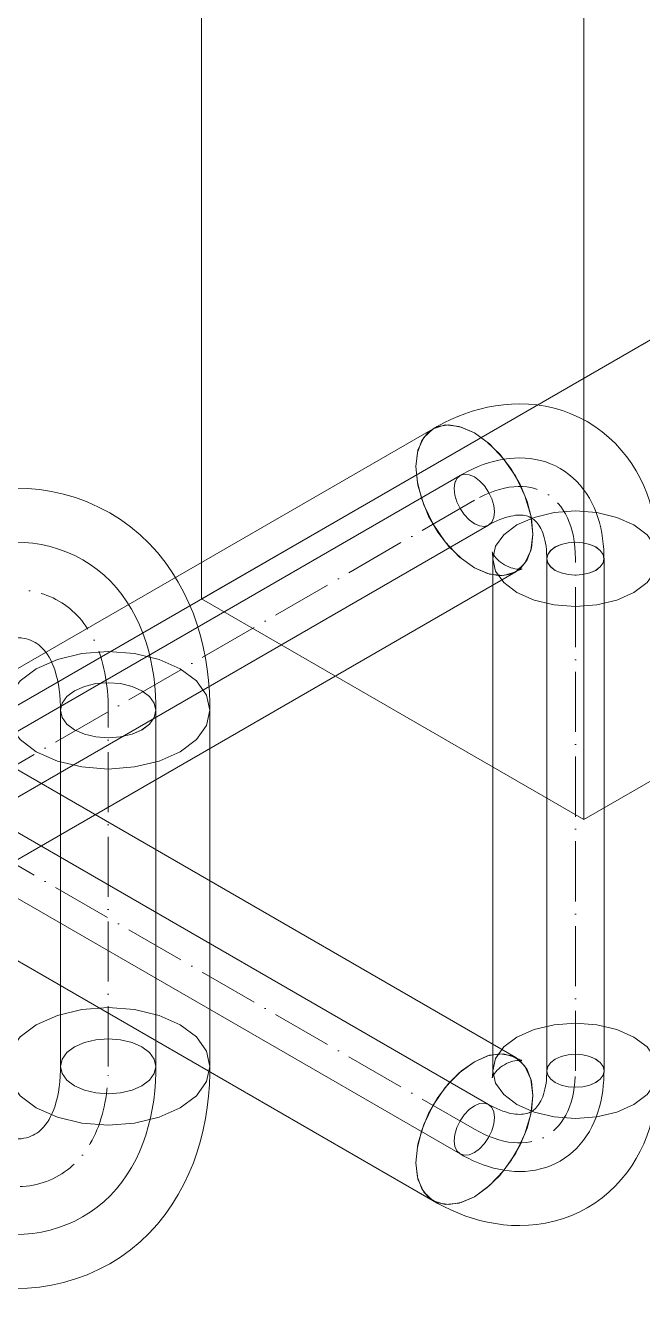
# Model space of a CAD drawing. Header units: millimetres. Extents: x -88595 to 880822, y -1054509 to -148035.
# Drawn here: x 385373.1 to 385475.7, y -313302.5 to -313088.8 of the extents above; entities that cross this region are included whole.
import ezdxf

# ---------------------------------------------------------------- set-up
doc = ezdxf.new("R2010")
doc.units = ezdxf.units.MM
doc.linetypes.add('$12$ADSK_Осевая', pattern=[14, 10, -2, 0, -2])
doc.linetypes.add('$13$ADSK_Осевая', pattern=[14, 10, -2, 0, -2])
for name, color, linetype, lineweight in [('Изоляция', 7, 'Continuous', 18), ('Оборудование', 7, 'Continuous', 18), ('Трубопровод', 7, 'Continuous', 18), ('Трубопроводы', 7, 'Continuous', 18)]:
    doc.layers.add(name, color=color, linetype=linetype, lineweight=lineweight)

# ---------------------------------------------------------------- blocks, each defined once
blk = doc.blocks.new('$0$ADSK_Канальный блок кондиционера1 - AD242MJERAB-3267365-В_ОВ3_3')
at = {"layer": 'Оборудование'}
for p, q in [((18307.41, 12376.67), (18307.41, 12172.55)), ((18371.05, 12135.81), (18371.05, 12339.93)), ((18510.35, 12289.72), (18017.5, 12005.17)), ((18307.41, 12172.55), (18448.83, 12254.2)), ((18512.47, 12217.46), (18371.05, 12135.81)), ((18371.05, 12135.81), (18307.41, 12172.55))]:
    blk.add_line(p, q, dxfattribs=at)
blk = doc.blocks.new('$0$ADSK_МедьПайка_Отвод-гнутая труба - Отвод _гнутая труба_-V82-В_ОВ3_3')
at = {"layer": 'Трубопроводы', "color": 190, "true_color": 0x8000ff}
for points in [[(22891.75, 14708.74, 0), (22891, 14708.17, 0), (22890.52, 14707.5, 0), (22890.36, 14706.79, 0), (22890.52, 14706.08, 0), (22891, 14705.42, 0), (22891.75, 14704.85, 0), (22892.74, 14704.41, 0), (22893.89, 14704.14, 0), (22895.12, 14704.04, 0), (22896.35, 14704.14, 0), (22897.5, 14704.41, 0), (22898.48, 14704.85, 0)], [(22898.48, 14704.85, 0), (22899.24, 14705.42, 0), (22899.72, 14706.08, 0), (22899.88, 14706.79, 0), (22899.72, 14707.5, 0), (22899.24, 14708.17, 0), (22898.48, 14708.74, 0), (22897.5, 14709.17, 0), (22896.35, 14709.45, 0), (22895.12, 14709.54, 0), (22893.89, 14709.45, 0), (22892.74, 14709.17, 0), (22891.75, 14708.74, 0)], [(22887.81, 14700.02, 0), (22888, 14700.14, 0), (22888.18, 14700.27, 0), (22888.36, 14700.42, 0), (22888.53, 14700.58, 0), (22888.7, 14700.77, 0), (22888.88, 14700.99, 0), (22889.05, 14701.23, 0), (22889.21, 14701.5, 0), (22889.37, 14701.79, 0), (22889.53, 14702.12, 0), (22889.67, 14702.48, 0), (22889.81, 14702.87, 0), (22889.94, 14703.29, 0), (22890.05, 14703.74, 0), (22890.14, 14704.22, 0), (22890.22, 14704.72, 0), (22890.29, 14705.26, 0), (22890.33, 14705.82, 0), (22890.35, 14706.41, 0), (22890.36, 14706.79, 0)], [(22892.57, 14691.77, 0), (22893.31, 14692.24, 0), (22894.03, 14692.76, 0), (22894.7, 14693.32, 0), (22895.33, 14693.93, 0), (22895.93, 14694.57, 0), (22896.48, 14695.25, 0), (22896.98, 14695.97, 0), (22897.44, 14696.71, 0), (22897.86, 14697.49, 0), (22898.24, 14698.28, 0), (22898.57, 14699.1, 0), (22898.87, 14699.93, 0), (22899.12, 14700.78, 0), (22899.34, 14701.65, 0), (22899.51, 14702.54, 0), (22899.66, 14703.43, 0), (22899.76, 14704.34, 0), (22899.83, 14705.26, 0), (22899.87, 14706.2, 0), (22899.88, 14706.79, 0)], [(22878.29, 14693.19, 0), (22877.42, 14692.82, 0), (22876.61, 14692.74, 0), (22875.91, 14692.95, 0), (22875.37, 14693.45, 0), (22875.04, 14694.19, 0), (22874.92, 14695.13, 0), (22875.04, 14696.2, 0), (22875.37, 14697.34, 0), (22875.91, 14698.45, 0), (22876.61, 14699.47, 0), (22877.42, 14700.33, 0), (22878.29, 14700.96, 0)], [(22878.29, 14700.96, 0), (22879.16, 14701.33, 0), (22879.97, 14701.41, 0), (22880.67, 14701.2, 0), (22881.2, 14700.7, 0), (22881.54, 14699.96, 0), (22881.65, 14699.02, 0), (22881.54, 14697.95, 0), (22881.2, 14696.82, 0), (22880.67, 14695.7, 0), (22879.97, 14694.68, 0), (22879.16, 14693.82, 0), (22878.29, 14693.19, 0)], [(22887.81, 14700.02, 0), (22887.61, 14699.92, 0), (22887.41, 14699.82, 0), (22887.19, 14699.74, 0), (22886.96, 14699.68, 0), (22886.71, 14699.62, 0), (22886.44, 14699.58, 0), (22886.14, 14699.55, 0), (22885.83, 14699.54, 0), (22885.49, 14699.55, 0), (22885.13, 14699.58, 0), (22884.75, 14699.63, 0), (22884.34, 14699.71, 0), (22883.92, 14699.81, 0), (22883.47, 14699.94, 0), (22883.01, 14700.1, 0), (22882.53, 14700.28, 0), (22882.03, 14700.49, 0), (22881.52, 14700.74, 0), (22881, 14701.01, 0), (22880.67, 14701.2, 0)], [(22892.57, 14691.77, 0), (22891.79, 14691.36, 0), (22890.99, 14691, 0), (22890.17, 14690.7, 0), (22889.32, 14690.45, 0), (22888.47, 14690.27, 0), (22887.6, 14690.13, 0), (22886.73, 14690.05, 0), (22885.85, 14690.02, 0), (22884.98, 14690.05, 0), (22884.1, 14690.12, 0), (22883.23, 14690.24, 0), (22882.36, 14690.4, 0), (22881.49, 14690.6, 0), (22880.63, 14690.85, 0), (22879.78, 14691.14, 0), (22878.93, 14691.47, 0), (22878.09, 14691.83, 0), (22877.25, 14692.23, 0), (22876.43, 14692.66, 0), (22875.91, 14692.95, 0)]]:
    blk.add_polyline3d(points, dxfattribs=at)
blk = doc.blocks.new('$0$ADSK_МедьПайка_Отвод-гнутая труба - Отвод _гнутая труба_-V83-В_ОВ3_3')
at = {"layer": 'Трубопроводы', "color": 134, "true_color": 0x00a6a6}
for points in [[(22811.72, 14710.77, 0), (22810.46, 14709.82, 0), (22809.67, 14708.71, 0), (22809.4, 14707.53, 0), (22809.67, 14706.34, 0), (22810.46, 14705.23, 0), (22811.72, 14704.29, 0), (22813.37, 14703.56, 0), (22815.28, 14703.1, 0), (22817.34, 14702.94, 0), (22819.39, 14703.1, 0), (22821.31, 14703.56, 0), (22822.95, 14704.29, 0)], [(22822.95, 14704.29, 0), (22824.21, 14705.23, 0), (22825.01, 14706.34, 0), (22825.28, 14707.53, 0), (22825.01, 14708.71, 0), (22824.21, 14709.82, 0), (22822.95, 14710.77, 0), (22821.31, 14711.5, 0), (22819.39, 14711.95, 0), (22817.34, 14712.11, 0), (22815.28, 14711.95, 0), (22813.37, 14711.5, 0), (22811.72, 14710.77, 0)], [(22805.14, 14696.23, 0), (22805.46, 14696.42, 0), (22805.76, 14696.64, 0), (22806.06, 14696.89, 0), (22806.35, 14697.17, 0), (22806.64, 14697.49, 0), (22806.92, 14697.84, 0), (22807.21, 14698.24, 0), (22807.48, 14698.69, 0), (22807.75, 14699.19, 0), (22808.01, 14699.73, 0), (22808.26, 14700.33, 0), (22808.48, 14700.98, 0), (22808.69, 14701.68, 0), (22808.88, 14702.43, 0), (22809.04, 14703.23, 0), (22809.17, 14704.08, 0), (22809.28, 14704.97, 0), (22809.35, 14705.91, 0), (22809.39, 14706.89, 0), (22809.4, 14707.53, 0)], [(22813.08, 14682.48, 0), (22814.33, 14683.25, 0), (22815.51, 14684.11, 0), (22816.64, 14685.05, 0), (22817.7, 14686.06, 0), (22818.69, 14687.14, 0), (22819.6, 14688.28, 0), (22820.45, 14689.47, 0), (22821.22, 14690.72, 0), (22821.92, 14692, 0), (22822.54, 14693.33, 0), (22823.1, 14694.69, 0), (22823.59, 14696.08, 0), (22824.01, 14697.51, 0), (22824.37, 14698.95, 0), (22824.67, 14700.43, 0), (22824.91, 14701.93, 0), (22825.08, 14703.44, 0), (22825.2, 14704.98, 0), (22825.27, 14706.53, 0), (22825.28, 14707.53, 0)], [(22789.26, 14684.84, 0), (22787.81, 14684.22, 0), (22786.46, 14684.08, 0), (22785.29, 14684.44, 0), (22784.4, 14685.27, 0), (22783.84, 14686.51, 0), (22783.65, 14688.08, 0), (22783.84, 14689.87, 0), (22784.4, 14691.75, 0), (22785.29, 14693.61, 0), (22786.46, 14695.31, 0), (22787.81, 14696.74, 0), (22789.26, 14697.8, 0)], [(22789.26, 14697.8, 0), (22790.72, 14698.42, 0), (22792.07, 14698.55, 0), (22793.23, 14698.2, 0), (22794.13, 14697.37, 0), (22794.69, 14696.13, 0), (22794.88, 14694.56, 0), (22794.69, 14692.77, 0), (22794.13, 14690.89, 0), (22793.23, 14689.03, 0), (22792.07, 14687.33, 0), (22790.72, 14685.9, 0), (22789.26, 14684.84, 0)], [(22805.14, 14696.23, 0), (22804.82, 14696.06, 0), (22804.48, 14695.9, 0), (22804.11, 14695.77, 0), (22803.73, 14695.66, 0), (22803.31, 14695.56, 0), (22802.86, 14695.49, 0), (22802.37, 14695.45, 0), (22801.84, 14695.43, 0), (22801.28, 14695.45, 0), (22800.68, 14695.5, 0), (22800.04, 14695.58, 0), (22799.36, 14695.71, 0), (22798.65, 14695.88, 0), (22797.91, 14696.1, 0), (22797.13, 14696.36, 0), (22796.33, 14696.66, 0), (22795.51, 14697.02, 0), (22794.66, 14697.43, 0), (22793.79, 14697.88, 0), (22793.23, 14698.2, 0)], [(22813.08, 14682.48, 0), (22811.79, 14681.79, 0), (22810.45, 14681.19, 0), (22809.08, 14680.69, 0), (22807.67, 14680.28, 0), (22806.24, 14679.96, 0), (22804.8, 14679.73, 0), (22803.34, 14679.6, 0), (22801.88, 14679.55, 0), (22800.42, 14679.59, 0), (22798.96, 14679.71, 0), (22797.5, 14679.91, 0), (22796.05, 14680.18, 0), (22794.6, 14680.53, 0), (22793.17, 14680.94, 0), (22791.74, 14681.42, 0), (22790.33, 14681.96, 0), (22788.93, 14682.57, 0), (22787.54, 14683.23, 0), (22786.16, 14683.96, 0), (22785.29, 14684.44, 0)]]:
    blk.add_polyline3d(points, dxfattribs=at)
blk = doc.blocks.new('$0$ADSK_МедьПайка_Отвод-гнутая труба - Отвод _гнутая труба_-3197924-В_ОВ3_3')
at = {"layer": 'Трубопроводы', "color": 134, "true_color": 0x00a6a6}
for points in [[(31495.62, 9697.12, 0), (31496.88, 9698.07, 0), (31497.67, 9699.18, 0), (31497.94, 9700.36, 0), (31497.67, 9701.55, 0), (31496.88, 9702.65, 0), (31495.62, 9703.6, 0), (31493.97, 9704.33, 0), (31492.06, 9704.79, 0), (31490, 9704.95, 0), (31487.95, 9704.79, 0), (31486.03, 9704.33, 0), (31484.39, 9703.6, 0)], [(31484.39, 9703.6, 0), (31483.12, 9702.65, 0), (31482.33, 9701.55, 0), (31482.06, 9700.36, 0), (31482.33, 9699.18, 0), (31483.12, 9698.07, 0), (31484.39, 9697.12, 0), (31486.03, 9696.39, 0), (31487.95, 9695.93, 0), (31490, 9695.78, 0), (31492.06, 9695.93, 0), (31493.97, 9696.39, 0), (31495.62, 9697.12, 0)], [(31477.81, 9689.06, 0), (31478.12, 9689.26, 0), (31478.42, 9689.48, 0), (31478.72, 9689.73, 0), (31479.01, 9690.01, 0), (31479.3, 9690.32, 0), (31479.59, 9690.68, 0), (31479.87, 9691.08, 0), (31480.15, 9691.53, 0), (31480.42, 9692.02, 0), (31480.68, 9692.57, 0), (31480.92, 9693.16, 0), (31481.15, 9693.81, 0), (31481.36, 9694.51, 0), (31481.54, 9695.26, 0), (31481.7, 9696.06, 0), (31481.84, 9696.91, 0), (31481.94, 9697.81, 0), (31482.01, 9698.74, 0), (31482.05, 9699.72, 0), (31482.06, 9700.36, 0)], [(31485.75, 9675.31, 0), (31486.99, 9676.09, 0), (31488.18, 9676.95, 0), (31489.3, 9677.89, 0), (31490.36, 9678.9, 0), (31491.35, 9679.98, 0), (31492.27, 9681.12, 0), (31493.11, 9682.31, 0), (31493.88, 9683.55, 0), (31494.58, 9684.84, 0), (31495.21, 9686.16, 0), (31495.77, 9687.52, 0), (31496.26, 9688.92, 0), (31496.68, 9690.34, 0), (31497.04, 9691.79, 0), (31497.34, 9693.26, 0), (31497.57, 9694.76, 0), (31497.75, 9696.28, 0), (31497.87, 9697.81, 0), (31497.93, 9699.37, 0), (31497.94, 9700.36, 0)], [(31461.93, 9677.67, 0), (31460.48, 9677.05, 0), (31459.12, 9676.92, 0), (31457.96, 9677.28, 0), (31457.07, 9678.11, 0), (31456.51, 9679.35, 0), (31456.31, 9680.91, 0), (31456.51, 9682.7, 0), (31457.07, 9684.59, 0), (31457.96, 9686.45, 0), (31459.12, 9688.15, 0), (31460.48, 9689.58, 0), (31461.93, 9690.64, 0)], [(31461.93, 9690.64, 0), (31463.38, 9691.26, 0), (31464.74, 9691.39, 0), (31465.9, 9691.03, 0), (31466.79, 9690.2, 0), (31467.35, 9688.96, 0), (31467.54, 9687.4, 0), (31467.35, 9685.61, 0), (31466.79, 9683.72, 0), (31465.9, 9681.86, 0), (31464.74, 9680.16, 0), (31463.38, 9678.73, 0), (31461.93, 9677.67, 0)], [(31477.81, 9689.06, 0), (31477.48, 9688.89, 0), (31477.14, 9688.74, 0), (31476.78, 9688.61, 0), (31476.39, 9688.49, 0), (31475.97, 9688.4, 0), (31475.52, 9688.33, 0), (31475.03, 9688.28, 0), (31474.51, 9688.27, 0), (31473.94, 9688.28, 0), (31473.34, 9688.33, 0), (31472.7, 9688.42, 0), (31472.03, 9688.55, 0), (31471.32, 9688.72, 0), (31470.57, 9688.93, 0), (31469.8, 9689.19, 0), (31469, 9689.5, 0), (31468.17, 9689.86, 0), (31467.32, 9690.26, 0), (31466.46, 9690.72, 0), (31465.9, 9691.03, 0)], [(31485.75, 9675.31, 0), (31484.45, 9674.62, 0), (31483.12, 9674.03, 0), (31481.74, 9673.52, 0), (31480.34, 9673.11, 0), (31478.91, 9672.79, 0), (31477.46, 9672.57, 0), (31476.01, 9672.43, 0), (31474.55, 9672.39, 0), (31473.08, 9672.43, 0), (31471.62, 9672.55, 0), (31470.16, 9672.74, 0), (31468.71, 9673.02, 0), (31467.27, 9673.36, 0), (31465.83, 9673.77, 0), (31464.41, 9674.25, 0), (31462.99, 9674.8, 0), (31461.59, 9675.4, 0), (31460.2, 9676.07, 0), (31458.83, 9676.79, 0), (31457.96, 9677.28, 0)]]:
    blk.add_polyline3d(points, dxfattribs=at)
blk = doc.blocks.new('$0$ADSK_МедьПайка_Отвод-гнутая труба - Отвод _гнутая труба_-3197929-В_ОВ3_3')
at = {"layer": 'Трубопроводы', "color": 190, "true_color": 0x8000ff}
for points in [[(31574.68, 9695.64, 0), (31575.44, 9696.21, 0), (31575.92, 9696.87, 0), (31576.08, 9697.59, 0), (31575.92, 9698.3, 0), (31575.44, 9698.96, 0), (31574.68, 9699.53, 0), (31573.7, 9699.97, 0), (31572.55, 9700.24, 0), (31571.32, 9700.33, 0), (31570.09, 9700.24, 0), (31568.94, 9699.97, 0), (31567.95, 9699.53, 0)], [(31567.95, 9699.53, 0), (31567.2, 9698.96, 0), (31566.72, 9698.3, 0), (31566.56, 9697.59, 0), (31566.72, 9696.87, 0), (31567.2, 9696.21, 0), (31567.95, 9695.64, 0), (31568.94, 9695.21, 0), (31570.09, 9694.93, 0), (31571.32, 9694.84, 0), (31572.55, 9694.93, 0), (31573.7, 9695.21, 0), (31574.68, 9695.64, 0)], [(31564.01, 9690.81, 0), (31564.2, 9690.93, 0), (31564.38, 9691.06, 0), (31564.56, 9691.21, 0), (31564.73, 9691.38, 0), (31564.9, 9691.57, 0), (31565.08, 9691.78, 0), (31565.25, 9692.02, 0), (31565.41, 9692.29, 0), (31565.57, 9692.59, 0), (31565.73, 9692.91, 0), (31565.87, 9693.27, 0), (31566.01, 9693.66, 0), (31566.14, 9694.08, 0), (31566.25, 9694.53, 0), (31566.34, 9695.01, 0), (31566.42, 9695.52, 0), (31566.49, 9696.05, 0), (31566.53, 9696.62, 0), (31566.55, 9697.2, 0), (31566.56, 9697.59, 0)], [(31568.77, 9682.57, 0), (31569.51, 9683.03, 0), (31570.23, 9683.55, 0), (31570.9, 9684.11, 0), (31571.53, 9684.72, 0), (31572.13, 9685.37, 0), (31572.68, 9686.05, 0), (31573.18, 9686.76, 0), (31573.64, 9687.51, 0), (31574.06, 9688.28, 0), (31574.44, 9689.07, 0), (31574.77, 9689.89, 0), (31575.07, 9690.72, 0), (31575.32, 9691.58, 0), (31575.54, 9692.45, 0), (31575.72, 9693.33, 0), (31575.86, 9694.23, 0), (31575.96, 9695.14, 0), (31576.03, 9696.06, 0), (31576.07, 9696.99, 0), (31576.08, 9697.59, 0)], [(31554.49, 9683.98, 0), (31553.62, 9683.61, 0), (31552.81, 9683.53, 0), (31552.11, 9683.75, 0), (31551.57, 9684.24, 0), (31551.24, 9684.99, 0), (31551.12, 9685.93, 0), (31551.24, 9687, 0), (31551.57, 9688.13, 0), (31552.11, 9689.24, 0), (31552.81, 9690.26, 0), (31553.62, 9691.12, 0), (31554.49, 9691.76, 0)], [(31554.49, 9691.76, 0), (31555.36, 9692.13, 0), (31556.17, 9692.21, 0), (31556.87, 9691.99, 0), (31557.4, 9691.5, 0), (31557.74, 9690.75, 0), (31557.85, 9689.81, 0), (31557.74, 9688.74, 0), (31557.4, 9687.61, 0), (31556.87, 9686.5, 0), (31556.17, 9685.48, 0), (31555.36, 9684.62, 0), (31554.49, 9683.98, 0)], [(31564.01, 9690.81, 0), (31563.81, 9690.71, 0), (31563.61, 9690.62, 0), (31563.39, 9690.54, 0), (31563.16, 9690.47, 0), (31562.91, 9690.41, 0), (31562.64, 9690.37, 0), (31562.34, 9690.35, 0), (31562.03, 9690.34, 0), (31561.69, 9690.34, 0), (31561.33, 9690.37, 0), (31560.95, 9690.43, 0), (31560.54, 9690.5, 0), (31560.12, 9690.6, 0), (31559.67, 9690.73, 0), (31559.21, 9690.89, 0), (31558.73, 9691.07, 0), (31558.23, 9691.29, 0), (31557.72, 9691.53, 0), (31557.2, 9691.8, 0), (31556.87, 9691.99, 0)], [(31568.77, 9682.57, 0), (31567.99, 9682.16, 0), (31567.19, 9681.8, 0), (31566.37, 9681.49, 0), (31565.52, 9681.25, 0), (31564.67, 9681.06, 0), (31563.8, 9680.92, 0), (31562.93, 9680.84, 0), (31562.05, 9680.82, 0), (31561.18, 9680.84, 0), (31560.3, 9680.91, 0), (31559.43, 9681.03, 0), (31558.56, 9681.19, 0), (31557.69, 9681.4, 0), (31556.83, 9681.65, 0), (31555.98, 9681.93, 0), (31555.13, 9682.26, 0), (31554.29, 9682.62, 0), (31553.45, 9683.02, 0), (31552.63, 9683.45, 0), (31552.11, 9683.75, 0)]]:
    blk.add_polyline3d(points, dxfattribs=at)

msp = doc.modelspace()

# ---------------------------------------------------------------- linework, layer by layer
at = {"layer": 'Изоляция', "color": 190, "true_color": 0x8000ff}
for p, q in [((385440.87, -313155.89), (382014.69, -315134)), ((385454.63, -313260.57), (385291.85, -313166.59)), ((385450.82, -313177.53), (385450.82, -313262.77)), ((382028.45, -315157.83), (385454.63, -313179.73)), ((385278.09, -313190.42), (385440.87, -313284.4))]:
    msp.add_line(p, q, dxfattribs=at)
at = {"layer": 'Изоляция', "color": 134, "true_color": 0x00a6a6}
msp.add_line((385403.74, -313262.03), (385403.74, -313202.76), dxfattribs=at)
at = {"layer": 'Изоляция', "color": 190, "true_color": 0x8000ff}
for points in [[(385466.53, -313154.71, 0), (385465.2, -313154.01, 0), (385463.84, -313153.4, 0), (385462.44, -313152.89, 0), (385461.02, -313152.47, 0), (385459.59, -313152.15, 0), (385458.16, -313151.93, 0), (385456.74, -313151.8, 0), (385455.34, -313151.76, 0), (385453.95, -313151.79, 0), (385452.59, -313151.9, 0), (385451.25, -313152.08, 0), (385449.94, -313152.33, 0), (385448.66, -313152.64, 0), (385447.41, -313153, 0), (385446.18, -313153.41, 0), (385444.99, -313153.87, 0), (385443.82, -313154.37, 0), (385442.68, -313154.92, 0), (385441.56, -313155.5, 0), (385440.87, -313155.89, 0)], [(385447.75, -313156.57, 0), (385445.58, -313155.61, 0), (385443.53, -313155.25, 0), (385441.68, -313155.52, 0), (385440.14, -313156.41, 0), (385438.98, -313157.88, 0), (385438.26, -313159.83, 0), (385438.02, -313162.19, 0)], [(385438.02, -313162.19, 0), (385438.35, -313159.48, 0), (385439.32, -313157.33, 0), (385440.87, -313155.89, 0), (385442.89, -313155.27, 0), (385445.23, -313155.5, 0), (385447.75, -313156.57, 0)], [(385466.53, -313154.71, 0), (385467.8, -313155.51, 0), (385469.02, -313156.39, 0), (385470.16, -313157.34, 0), (385471.23, -313158.36, 0), (385472.22, -313159.44, 0), (385473.12, -313160.57, 0), (385473.95, -313161.73, 0), (385474.69, -313162.93, 0), (385475.35, -313164.15, 0), (385475.94, -313165.38, 0), (385476.45, -313166.63, 0), (385476.89, -313167.89, 0), (385477.27, -313169.15, 0), (385477.58, -313170.42, 0), (385477.84, -313171.68, 0), (385478.03, -313172.95, 0), (385478.18, -313174.21, 0), (385478.28, -313175.47, 0), (385478.33, -313176.73, 0), (385478.34, -313177.53, 0)], [(385447.75, -313156.57, 0), (385450.27, -313158.41, 0), (385452.62, -313160.89, 0), (385454.63, -313163.84, 0), (385456.18, -313167.06, 0), (385457.15, -313170.33, 0), (385457.48, -313173.43, 0)], [(385457.48, -313173.43, 0), (385457.24, -313170.79, 0), (385456.52, -313167.99, 0), (385455.36, -313165.19, 0), (385453.82, -313162.53, 0), (385451.97, -313160.12, 0), (385449.91, -313158.11, 0), (385447.75, -313156.57, 0)], [(385447.75, -313179.04, 0), (385445.23, -313177.21, 0), (385442.89, -313174.73, 0), (385440.87, -313171.78, 0), (385439.32, -313168.56, 0), (385438.35, -313165.29, 0), (385438.02, -313162.19, 0)], [(385438.02, -313162.19, 0), (385438.26, -313164.83, 0), (385438.98, -313167.63, 0), (385440.14, -313170.43, 0), (385441.69, -313173.09, 0), (385443.53, -313175.5, 0), (385445.59, -313177.51, 0), (385447.75, -313179.04, 0)], [(385474.31, -313171.91, 0), (385471.46, -313170.65, 0), (385468.14, -313169.85, 0), (385464.58, -313169.58, 0), (385461.02, -313169.85, 0), (385457.7, -313170.65, 0), (385454.85, -313171.91, 0)], [(385454.85, -313171.91, 0), (385457.7, -313170.65, 0), (385461.02, -313169.85, 0), (385464.58, -313169.58, 0), (385468.14, -313169.85, 0), (385471.46, -313170.65, 0), (385474.31, -313171.91, 0)], [(385454.85, -313171.91, 0), (385452.66, -313173.55, 0), (385451.29, -313175.47, 0), (385450.82, -313177.53, 0), (385451.29, -313179.58, 0), (385452.66, -313181.5, 0), (385454.85, -313183.14, 0)], [(385454.85, -313183.14, 0), (385452.66, -313181.5, 0), (385451.29, -313179.58, 0), (385450.82, -313177.53, 0), (385451.29, -313175.47, 0), (385452.66, -313173.55, 0), (385454.85, -313171.91, 0)], [(385474.31, -313183.14, 0), (385476.5, -313181.5, 0), (385477.87, -313179.58, 0), (385478.34, -313177.53, 0), (385477.87, -313175.47, 0), (385476.5, -313173.55, 0), (385474.31, -313171.91, 0)], [(385474.31, -313171.91, 0), (385476.5, -313173.55, 0), (385477.87, -313175.47, 0), (385478.34, -313177.53, 0), (385477.87, -313179.58, 0), (385476.5, -313181.5, 0), (385474.31, -313183.14, 0)], [(385457.48, -313173.43, 0), (385457.15, -313176.14, 0), (385456.18, -313178.29, 0), (385454.63, -313179.73, 0), (385452.62, -313180.35, 0), (385450.27, -313180.12, 0), (385447.75, -313179.04, 0)], [(385447.75, -313179.04, 0), (385449.92, -313180.01, 0), (385451.97, -313180.37, 0), (385453.82, -313180.1, 0), (385455.36, -313179.21, 0), (385456.52, -313177.74, 0), (385457.24, -313175.79, 0), (385457.48, -313173.43, 0)], [(385450.71, -313176.37, 0), (385450.72, -313176.4, 0), (385450.73, -313176.46, 0), (385450.75, -313176.57, 0), (385450.77, -313176.72, 0), (385450.79, -313176.91, 0), (385450.81, -313177.15, 0), (385450.82, -313177.42, 0), (385450.82, -313177.53, 0)], [(385452.77, -313178.55, 0), (385452.43, -313178.33, 0), (385452.11, -313178.1, 0), (385451.82, -313177.86, 0), (385451.56, -313177.61, 0), (385451.34, -313177.37, 0), (385451.15, -313177.14, 0), (385451, -313176.93, 0), (385450.89, -313176.75, 0), (385450.81, -313176.6, 0), (385450.75, -313176.48, 0), (385450.72, -313176.41, 0), (385450.71, -313176.38, 0)], [(385452.77, -313178.55, 0), (385453.13, -313178.74, 0), (385453.49, -313178.9, 0), (385453.84, -313179.03, 0), (385454.18, -313179.13, 0), (385454.51, -313179.2, 0), (385454.8, -313179.25, 0), (385455.05, -313179.27, 0), (385455.27, -313179.28, 0), (385455.44, -313179.27, 0), (385455.57, -313179.26, 0), (385455.65, -313179.25, 0), (385455.68, -313179.24, 0)], [(385455.68, -313179.24, 0), (385455.66, -313179.25, 0), (385455.6, -313179.27, 0), (385455.49, -313179.31, 0), (385455.35, -313179.36, 0), (385455.17, -313179.44, 0), (385454.96, -313179.54, 0), (385454.73, -313179.67, 0), (385454.63, -313179.73, 0)], [(385454.85, -313183.14, 0), (385457.7, -313184.41, 0), (385461.02, -313185.2, 0), (385464.58, -313185.47, 0), (385468.14, -313185.2, 0), (385471.46, -313184.41, 0), (385474.31, -313183.14, 0)], [(385474.31, -313183.14, 0), (385471.46, -313184.41, 0), (385468.14, -313185.2, 0), (385464.58, -313185.47, 0), (385461.02, -313185.2, 0), (385457.7, -313184.41, 0), (385454.85, -313183.14, 0)], [(385454.85, -313257.15, 0), (385457.7, -313255.89, 0), (385461.02, -313255.09, 0), (385464.58, -313254.82, 0), (385468.14, -313255.09, 0), (385471.46, -313255.89, 0), (385474.31, -313257.15, 0)], [(385474.31, -313257.15, 0), (385471.46, -313255.89, 0), (385468.14, -313255.09, 0), (385464.58, -313254.82, 0), (385461.02, -313255.09, 0), (385457.7, -313255.89, 0), (385454.85, -313257.15, 0)], [(385454.85, -313268.39, 0), (385452.66, -313266.74, 0), (385451.29, -313264.82, 0), (385450.82, -313262.77, 0), (385451.29, -313260.71, 0), (385452.66, -313258.8, 0), (385454.85, -313257.15, 0)], [(385454.85, -313257.15, 0), (385452.66, -313258.8, 0), (385451.29, -313260.71, 0), (385450.82, -313262.77, 0), (385451.29, -313264.82, 0), (385452.66, -313266.74, 0), (385454.85, -313268.39, 0)], [(385474.31, -313257.15, 0), (385476.5, -313258.8, 0), (385477.87, -313260.71, 0), (385478.34, -313262.77, 0), (385477.87, -313264.82, 0), (385476.5, -313266.74, 0), (385474.31, -313268.39, 0)], [(385474.31, -313268.39, 0), (385476.5, -313266.74, 0), (385477.87, -313264.82, 0), (385478.34, -313262.77, 0), (385477.87, -313260.71, 0), (385476.5, -313258.8, 0), (385474.31, -313257.15, 0)], [(385447.75, -313261.25, 0), (385449.92, -313260.28, 0), (385451.97, -313259.93, 0), (385453.82, -313260.2, 0), (385455.36, -313261.09, 0), (385456.52, -313262.55, 0), (385457.24, -313264.51, 0), (385457.48, -313266.87, 0)], [(385457.48, -313266.87, 0), (385457.15, -313264.15, 0), (385456.18, -313262, 0), (385454.63, -313260.57, 0), (385452.62, -313259.95, 0), (385450.27, -313260.18, 0), (385447.75, -313261.25, 0)], [(385447.75, -313261.25, 0), (385445.23, -313263.09, 0), (385442.89, -313265.56, 0), (385440.87, -313268.51, 0), (385439.32, -313271.73, 0), (385438.35, -313275, 0), (385438.02, -313278.1, 0)], [(385438.02, -313278.1, 0), (385438.26, -313275.46, 0), (385438.98, -313272.67, 0), (385440.14, -313269.87, 0), (385441.69, -313267.2, 0), (385443.53, -313264.8, 0), (385445.59, -313262.78, 0), (385447.75, -313261.25, 0)], [(385452.77, -313261.75, 0), (385452.43, -313261.96, 0), (385452.11, -313262.19, 0), (385451.82, -313262.43, 0), (385451.56, -313262.68, 0), (385451.34, -313262.92, 0), (385451.15, -313263.15, 0), (385451, -313263.36, 0), (385450.89, -313263.55, 0), (385450.81, -313263.7, 0), (385450.75, -313263.81, 0), (385450.72, -313263.89, 0), (385450.71, -313263.92, 0)], [(385452.77, -313261.75, 0), (385453.13, -313261.56, 0), (385453.49, -313261.4, 0), (385453.84, -313261.27, 0), (385454.18, -313261.17, 0), (385454.51, -313261.09, 0), (385454.8, -313261.05, 0), (385455.05, -313261.03, 0), (385455.27, -313261.02, 0), (385455.44, -313261.02, 0), (385455.57, -313261.03, 0), (385455.65, -313261.04, 0), (385455.68, -313261.05, 0)], [(385455.68, -313261.05, 0), (385455.66, -313261.04, 0), (385455.6, -313261.02, 0), (385455.49, -313260.99, 0), (385455.35, -313260.93, 0), (385455.17, -313260.85, 0), (385454.96, -313260.75, 0), (385454.73, -313260.62, 0), (385454.63, -313260.57, 0)], [(385450.71, -313263.92, 0), (385450.72, -313263.9, 0), (385450.73, -313263.83, 0), (385450.75, -313263.72, 0), (385450.77, -313263.57, 0), (385450.79, -313263.38, 0), (385450.81, -313263.15, 0), (385450.82, -313262.88, 0), (385450.82, -313262.77, 0)], [(385466.53, -313285.58, 0), (385467.8, -313284.78, 0), (385469.02, -313283.91, 0), (385470.16, -313282.95, 0), (385471.23, -313281.93, 0), (385472.22, -313280.85, 0), (385473.12, -313279.73, 0), (385473.95, -313278.56, 0), (385474.69, -313277.37, 0), (385475.35, -313276.15, 0), (385475.94, -313274.91, 0), (385476.45, -313273.66, 0), (385476.89, -313272.4, 0), (385477.27, -313271.14, 0), (385477.58, -313269.88, 0), (385477.84, -313268.61, 0), (385478.03, -313267.35, 0), (385478.18, -313266.08, 0), (385478.28, -313264.82, 0), (385478.33, -313263.57, 0), (385478.34, -313262.77, 0)], [(385447.75, -313283.72, 0), (385450.27, -313281.88, 0), (385452.62, -313279.41, 0), (385454.63, -313276.46, 0), (385456.18, -313273.24, 0), (385457.15, -313269.97, 0), (385457.48, -313266.87, 0)], [(385457.48, -313266.87, 0), (385457.24, -313269.51, 0), (385456.52, -313272.3, 0), (385455.36, -313275.1, 0), (385453.82, -313277.77, 0), (385451.97, -313280.17, 0), (385449.91, -313282.19, 0), (385447.75, -313283.72, 0)], [(385474.31, -313268.39, 0), (385471.46, -313269.65, 0), (385468.14, -313270.44, 0), (385464.58, -313270.71, 0), (385461.02, -313270.44, 0), (385457.7, -313269.65, 0), (385454.85, -313268.39, 0)], [(385454.85, -313268.39, 0), (385457.7, -313269.65, 0), (385461.02, -313270.44, 0), (385464.58, -313270.71, 0), (385468.14, -313270.44, 0), (385471.46, -313269.65, 0), (385474.31, -313268.39, 0)], [(385438.02, -313278.1, 0), (385438.35, -313280.82, 0), (385439.32, -313282.97, 0), (385440.87, -313284.4, 0), (385442.89, -313285.02, 0), (385445.23, -313284.79, 0), (385447.75, -313283.72, 0)], [(385447.75, -313283.72, 0), (385445.58, -313284.69, 0), (385443.53, -313285.04, 0), (385441.68, -313284.77, 0), (385440.14, -313283.88, 0), (385438.98, -313282.42, 0), (385438.26, -313280.46, 0), (385438.02, -313278.1, 0)], [(385466.53, -313285.58, 0), (385465.2, -313286.29, 0), (385463.84, -313286.9, 0), (385462.44, -313287.41, 0), (385461.02, -313287.82, 0), (385459.59, -313288.14, 0), (385458.16, -313288.36, 0), (385456.74, -313288.49, 0), (385455.34, -313288.54, 0), (385453.95, -313288.5, 0), (385452.59, -313288.39, 0), (385451.25, -313288.21, 0), (385449.94, -313287.96, 0), (385448.66, -313287.66, 0), (385447.41, -313287.3, 0), (385446.18, -313286.89, 0), (385444.99, -313286.43, 0), (385443.82, -313285.92, 0), (385442.68, -313285.38, 0), (385441.56, -313284.79, 0), (385440.87, -313284.4, 0)]]:
    msp.add_polyline3d(points, dxfattribs=at)
at = {"layer": 'Изоляция', "color": 134, "true_color": 0x00a6a6}
for points in [[(385387.05, -313169.91, 0), (385385.2, -313168.93, 0), (385383.3, -313168.08, 0), (385381.35, -313167.37, 0), (385379.37, -313166.79, 0), (385377.37, -313166.34, 0), (385375.36, -313166.03, 0), (385373.36, -313165.85, 0), (385371.37, -313165.78, 0), (385369.39, -313165.83, 0), (385367.44, -313165.99, 0), (385365.52, -313166.25, 0), (385363.63, -313166.61, 0), (385361.77, -313167.05, 0), (385359.95, -313167.58, 0), (385358.15, -313168.18, 0), (385356.39, -313168.86, 0), (385354.66, -313169.61, 0), (385352.96, -313170.42, 0), (385351.3, -313171.29, 0), (385350.26, -313171.88, 0)], [(385387.05, -313169.91, 0), (385388.82, -313171.02, 0), (385390.51, -313172.24, 0), (385392.1, -313173.57, 0), (385393.59, -313175, 0), (385394.98, -313176.51, 0), (385396.25, -313178.09, 0), (385397.41, -313179.73, 0), (385398.46, -313181.43, 0), (385399.4, -313183.16, 0), (385400.24, -313184.93, 0), (385400.98, -313186.72, 0), (385401.61, -313188.54, 0), (385402.16, -313190.37, 0), (385402.62, -313192.21, 0), (385402.99, -313194.07, 0), (385403.29, -313195.93, 0), (385403.5, -313197.8, 0), (385403.65, -313199.68, 0), (385403.72, -313201.56, 0), (385403.74, -313202.76, 0)], [(385398.78, -313195.84, 0), (385395.27, -313194.29, 0), (385391.18, -313193.31, 0), (385386.8, -313192.98, 0), (385382.41, -313193.31, 0), (385378.33, -313194.29, 0), (385374.82, -313195.84, 0)], [(385374.82, -313195.84, 0), (385378.33, -313194.29, 0), (385382.41, -313193.31, 0), (385386.8, -313192.98, 0), (385391.18, -313193.31, 0), (385395.27, -313194.29, 0), (385398.78, -313195.84, 0)], [(385374.82, -313195.84, 0), (385372.13, -313197.87, 0), (385370.43, -313200.22, 0), (385369.86, -313202.76, 0), (385370.43, -313205.29, 0), (385372.13, -313207.65, 0), (385374.82, -313209.67, 0)], [(385374.82, -313209.67, 0), (385372.13, -313207.65, 0), (385370.43, -313205.29, 0), (385369.86, -313202.76, 0), (385370.43, -313200.22, 0), (385372.13, -313197.87, 0), (385374.82, -313195.84, 0)], [(385398.78, -313209.67, 0), (385401.47, -313207.65, 0), (385403.16, -313205.29, 0), (385403.74, -313202.76, 0), (385403.16, -313200.22, 0), (385401.47, -313197.87, 0), (385398.78, -313195.84, 0)], [(385398.78, -313195.84, 0), (385401.47, -313197.87, 0), (385403.16, -313200.22, 0), (385403.74, -313202.76, 0), (385403.16, -313205.29, 0), (385401.47, -313207.65, 0), (385398.78, -313209.67, 0)], [(385374.82, -313209.67, 0), (385378.33, -313211.23, 0), (385382.41, -313212.2, 0), (385386.8, -313212.54, 0), (385391.18, -313212.2, 0), (385395.27, -313211.23, 0), (385398.78, -313209.67, 0)], [(385398.78, -313209.67, 0), (385395.27, -313211.23, 0), (385391.18, -313212.2, 0), (385386.8, -313212.54, 0), (385382.41, -313212.2, 0), (385378.33, -313211.23, 0), (385374.82, -313209.67, 0)], [(385374.82, -313255.12, 0), (385378.33, -313253.56, 0), (385382.41, -313252.59, 0), (385386.8, -313252.25, 0), (385391.18, -313252.59, 0), (385395.27, -313253.56, 0), (385398.78, -313255.12, 0)], [(385398.78, -313255.12, 0), (385395.27, -313253.56, 0), (385391.18, -313252.59, 0), (385386.8, -313252.25, 0), (385382.41, -313252.59, 0), (385378.33, -313253.56, 0), (385374.82, -313255.12, 0)], [(385374.82, -313268.95, 0), (385372.13, -313266.92, 0), (385370.43, -313264.56, 0), (385369.86, -313262.03, 0), (385370.43, -313259.5, 0), (385372.13, -313257.14, 0), (385374.82, -313255.12, 0)], [(385374.82, -313255.12, 0), (385372.13, -313257.14, 0), (385370.43, -313259.5, 0), (385369.86, -313262.03, 0), (385370.43, -313264.56, 0), (385372.13, -313266.92, 0), (385374.82, -313268.95, 0)], [(385398.78, -313255.12, 0), (385401.47, -313257.14, 0), (385403.16, -313259.5, 0), (385403.74, -313262.03, 0), (385403.16, -313264.56, 0), (385401.47, -313266.92, 0), (385398.78, -313268.95, 0)], [(385398.78, -313268.95, 0), (385401.47, -313266.92, 0), (385403.16, -313264.56, 0), (385403.74, -313262.03, 0), (385403.16, -313259.5, 0), (385401.47, -313257.14, 0), (385398.78, -313255.12, 0)], [(385387.05, -313294.88, 0), (385388.82, -313293.77, 0), (385390.51, -313292.55, 0), (385392.1, -313291.22, 0), (385393.59, -313289.79, 0), (385394.98, -313288.28, 0), (385396.25, -313286.7, 0), (385397.41, -313285.06, 0), (385398.46, -313283.36, 0), (385399.4, -313281.63, 0), (385400.24, -313279.86, 0), (385400.98, -313278.07, 0), (385401.61, -313276.25, 0), (385402.16, -313274.42, 0), (385402.62, -313272.58, 0), (385402.99, -313270.72, 0), (385403.29, -313268.86, 0), (385403.5, -313266.98, 0), (385403.65, -313265.11, 0), (385403.72, -313263.23, 0), (385403.74, -313262.03, 0)], [(385398.78, -313268.95, 0), (385395.27, -313270.5, 0), (385391.18, -313271.48, 0), (385386.8, -313271.81, 0), (385382.41, -313271.48, 0), (385378.33, -313270.5, 0), (385374.82, -313268.95, 0)], [(385374.82, -313268.95, 0), (385378.33, -313270.5, 0), (385382.41, -313271.48, 0), (385386.8, -313271.81, 0), (385391.18, -313271.48, 0), (385395.27, -313270.5, 0), (385398.78, -313268.95, 0)], [(385387.05, -313294.88, 0), (385385.2, -313295.86, 0), (385383.3, -313296.71, 0), (385381.35, -313297.42, 0), (385379.37, -313298, 0), (385377.37, -313298.45, 0), (385375.36, -313298.76, 0), (385373.36, -313298.94, 0), (385371.37, -313299.01, 0), (385369.39, -313298.96, 0), (385367.44, -313298.8, 0), (385365.52, -313298.54, 0), (385363.63, -313298.18, 0), (385361.77, -313297.74, 0), (385359.95, -313297.21, 0), (385358.15, -313296.61, 0), (385356.39, -313295.93, 0), (385354.66, -313295.18, 0), (385352.96, -313294.37, 0), (385351.3, -313293.5, 0), (385350.26, -313292.91, 0)]]:
    msp.add_polyline3d(points, dxfattribs=at)
at = {"layer": 'Трубопровод', "color": 190, "true_color": 0x8000ff}
for p, q in [((385445.37, -313163.69), (382017.18, -315142.96)), ((382021.94, -315151.2), (385450.13, -313171.93)), ((385450.13, -313268.36), (385287.35, -313174.38)), ((385459.82, -313177.53), (385459.82, -313262.77)), ((385469.34, -313262.77), (385469.34, -313177.53)), ((385282.59, -313182.63), (385445.37, -313276.61))]:
    msp.add_line(p, q, dxfattribs=at)
at = {"layer": 'Трубопровод', "color": 190, "linetype": '$12$ADSK_Осевая', "true_color": 0x8000ff}
for p, q in [((385447.75, -313167.81), (382019.56, -315147.08)), ((385447.75, -313167.81), (382019.56, -315147.08)), ((385447.75, -313272.48), (385284.97, -313178.51)), ((385447.75, -313272.48), (385284.97, -313178.51)), ((385464.58, -313262.77), (385464.58, -313177.53)), ((385464.58, -313262.77), (385464.58, -313177.53))]:
    msp.add_line(p, q, dxfattribs=at)
at = {"layer": 'Трубопровод', "color": 134, "true_color": 0x00a6a6}
for p, q in [((385378.86, -313202.76), (385378.86, -313262.03)), ((385394.74, -313262.03), (385394.74, -313202.76))]:
    msp.add_line(p, q, dxfattribs=at)
at = {"layer": 'Трубопровод', "color": 134, "linetype": '$12$ADSK_Осевая', "true_color": 0x00a6a6}
msp.add_line((385386.8, -313262.03), (385386.8, -313202.76), dxfattribs=at)
msp.add_line((385386.8, -313262.03), (385386.8, -313202.76), dxfattribs=at)
at = {"layer": 'Трубопровод', "color": 190, "true_color": 0x8000ff}
for points in [[(385444.38, -313165.87, 0), (385444.5, -313164.93, 0), (385444.84, -313164.18, 0), (385445.37, -313163.69, 0), (385446.07, -313163.47, 0), (385446.88, -313163.55, 0), (385447.75, -313163.92, 0)], [(385447.75, -313163.92, 0), (385448.62, -313164.56, 0), (385449.43, -313165.42, 0), (385450.13, -313166.44, 0), (385450.67, -313167.55, 0), (385451, -313168.68, 0), (385451.12, -313169.75, 0)], [(385447.75, -313171.7, 0), (385446.88, -313171.06, 0), (385446.07, -313170.2, 0), (385445.37, -313169.18, 0), (385444.84, -313168.07, 0), (385444.5, -313166.94, 0), (385444.38, -313165.87, 0)], [(385451.12, -313169.75, 0), (385451, -313170.69, 0), (385450.67, -313171.44, 0), (385450.13, -313171.93, 0), (385449.43, -313172.15, 0), (385448.62, -313172.07, 0), (385447.75, -313171.7, 0)], [(385467.95, -313175.58, 0), (385466.96, -313175.15, 0), (385465.81, -313174.87, 0), (385464.58, -313174.78, 0), (385463.35, -313174.87, 0), (385462.2, -313175.15, 0), (385461.21, -313175.58, 0)], [(385461.21, -313175.58, 0), (385460.46, -313176.15, 0), (385459.98, -313176.81, 0), (385459.82, -313177.53, 0), (385459.98, -313178.24, 0), (385460.46, -313178.9, 0), (385461.21, -313179.47, 0)], [(385467.95, -313179.47, 0), (385468.7, -313178.9, 0), (385469.18, -313178.24, 0), (385469.34, -313177.53, 0), (385469.18, -313176.81, 0), (385468.7, -313176.15, 0), (385467.95, -313175.58, 0)], [(385461.21, -313179.47, 0), (385462.2, -313179.91, 0), (385463.35, -313180.18, 0), (385464.58, -313180.27, 0), (385465.81, -313180.18, 0), (385466.96, -313179.91, 0), (385467.95, -313179.47, 0)], [(385461.21, -313260.83, 0), (385462.2, -313260.39, 0), (385463.35, -313260.11, 0), (385464.58, -313260.02, 0), (385465.81, -313260.11, 0), (385466.96, -313260.39, 0), (385467.95, -313260.83, 0)], [(385461.21, -313264.71, 0), (385460.46, -313264.14, 0), (385459.98, -313263.48, 0), (385459.82, -313262.77, 0), (385459.98, -313262.06, 0), (385460.46, -313261.39, 0), (385461.21, -313260.83, 0)], [(385467.95, -313260.83, 0), (385468.7, -313261.39, 0), (385469.18, -313262.06, 0), (385469.34, -313262.77, 0), (385469.18, -313263.48, 0), (385468.7, -313264.14, 0), (385467.95, -313264.71, 0)], [(385467.95, -313264.71, 0), (385466.96, -313265.15, 0), (385465.81, -313265.42, 0), (385464.58, -313265.52, 0), (385463.35, -313265.42, 0), (385462.2, -313265.15, 0), (385461.21, -313264.71, 0)], [(385447.75, -313268.6, 0), (385446.88, -313269.23, 0), (385446.07, -313270.09, 0), (385445.37, -313271.11, 0), (385444.84, -313272.22, 0), (385444.5, -313273.36, 0), (385444.38, -313274.43, 0)], [(385451.12, -313270.54, 0), (385451, -313269.6, 0), (385450.67, -313268.86, 0), (385450.13, -313268.36, 0), (385449.43, -313268.15, 0), (385448.62, -313268.23, 0), (385447.75, -313268.6, 0)], [(385447.75, -313276.37, 0), (385448.62, -313275.74, 0), (385449.43, -313274.88, 0), (385450.13, -313273.86, 0), (385450.67, -313272.75, 0), (385451, -313271.61, 0), (385451.12, -313270.54, 0)], [(385444.38, -313274.43, 0), (385444.5, -313275.37, 0), (385444.84, -313276.11, 0), (385445.37, -313276.61, 0), (385446.07, -313276.82, 0), (385446.88, -313276.74, 0), (385447.75, -313276.37, 0)]]:
    msp.add_polyline3d(points, dxfattribs=at)
at = {"layer": 'Трубопровод', "color": 134, "true_color": 0x00a6a6}
for points in [[(385392.41, -313199.51, 0), (385390.77, -313198.79, 0), (385388.85, -313198.33, 0), (385386.8, -313198.17, 0), (385384.74, -313198.33, 0), (385382.83, -313198.79, 0), (385381.18, -313199.51, 0)], [(385381.18, -313199.51, 0), (385379.92, -313200.46, 0), (385379.13, -313201.57, 0), (385378.86, -313202.76, 0), (385379.13, -313203.94, 0), (385379.92, -313205.05, 0), (385381.18, -313206, 0)], [(385392.41, -313206, 0), (385393.67, -313205.05, 0), (385394.47, -313203.94, 0), (385394.74, -313202.76, 0), (385394.47, -313201.57, 0), (385393.67, -313200.46, 0), (385392.41, -313199.51, 0)], [(385381.18, -313206, 0), (385382.83, -313206.73, 0), (385384.74, -313207.18, 0), (385386.8, -313207.34, 0), (385388.85, -313207.18, 0), (385390.77, -313206.73, 0), (385392.41, -313206, 0)], [(385381.18, -313258.79, 0), (385382.83, -313258.06, 0), (385384.74, -313257.61, 0), (385386.8, -313257.45, 0), (385388.85, -313257.61, 0), (385390.77, -313258.06, 0), (385392.41, -313258.79, 0)], [(385381.18, -313265.28, 0), (385379.92, -313264.33, 0), (385379.13, -313263.22, 0), (385378.86, -313262.03, 0), (385379.13, -313260.85, 0), (385379.92, -313259.74, 0), (385381.18, -313258.79, 0)], [(385392.41, -313258.79, 0), (385393.67, -313259.74, 0), (385394.47, -313260.85, 0), (385394.74, -313262.03, 0), (385394.47, -313263.22, 0), (385393.67, -313264.33, 0), (385392.41, -313265.28, 0)], [(385392.41, -313265.28, 0), (385390.77, -313266, 0), (385388.85, -313266.46, 0), (385386.8, -313266.62, 0), (385384.74, -313266.46, 0), (385382.83, -313266, 0), (385381.18, -313265.28, 0)]]:
    msp.add_polyline3d(points, dxfattribs=at)
at = {"layer": 'Трубопроводы', "color": 190, "linetype": '$13$ADSK_Осевая', "true_color": 0x8000ff}
for centre, major_axis, start_param, end_param in [((385447.75, -313187.24), (11.9, 20.61), 5.497787, 7.068583), ((385447.75, -313253.05), (-11.9, 20.61), 2.356194, 3.926991)]:
    msp.add_ellipse(centre, major_axis=major_axis, ratio=0.57735, start_param=start_param, end_param=end_param, dxfattribs=at)
at = {"layer": 'Трубопроводы', "color": 134, "linetype": '$13$ADSK_Осевая', "true_color": 0x00a6a6}
for centre, major_axis, start_param, end_param in [((385358.73, -313218.96), (19.85, 34.38), 5.497787, 7.068583), ((385358.73, -313245.83), (-19.85, 34.38), 2.356194, 3.926991)]:
    msp.add_ellipse(centre, major_axis=major_axis, ratio=0.57735, start_param=start_param, end_param=end_param, dxfattribs=at)

# ---------------------------------------------------------------- block references
at = {"layer": 'Оборудование'}
msp.add_blockref('$0$ADSK_Канальный блок кондиционера1 - AD242MJERAB-3267365-В_ОВ3_3', (367094.94, -325356.77), dxfattribs=at)
at = {"layer": 'Трубопроводы', "color": 190, "true_color": 0x8000ff, "rotation": 120}
msp.add_blockref('$0$ADSK_МедьПайка_Отвод-гнутая труба - Отвод _гнутая труба_-3197929-В_ОВ3_3', (409631.76, -335660.58), dxfattribs=at)
at = {"layer": 'Трубопроводы', "color": 134, "true_color": 0x00a6a6, "rotation": 120}
msp.add_blockref('$0$ADSK_МедьПайка_Отвод-гнутая труба - Отвод _гнутая труба_-3197924-В_ОВ3_3', (409504.49, -335607.51), dxfattribs=at)
at = {"layer": 'Трубопроводы', "color": 134, "true_color": 0x00a6a6}
msp.add_blockref('$0$ADSK_МедьПайка_Отвод-гнутая труба - Отвод _гнутая труба_-V83-В_ОВ3_3', (362569.46, -327969.56), dxfattribs=at)
at = {"layer": 'Трубопроводы', "color": 190, "true_color": 0x8000ff}
msp.add_blockref('$0$ADSK_МедьПайка_Отвод-гнутая труба - Отвод _гнутая труба_-V82-В_ОВ3_3', (362569.46, -327969.56), dxfattribs=at)

doc.saveas('drawing.dxf')
